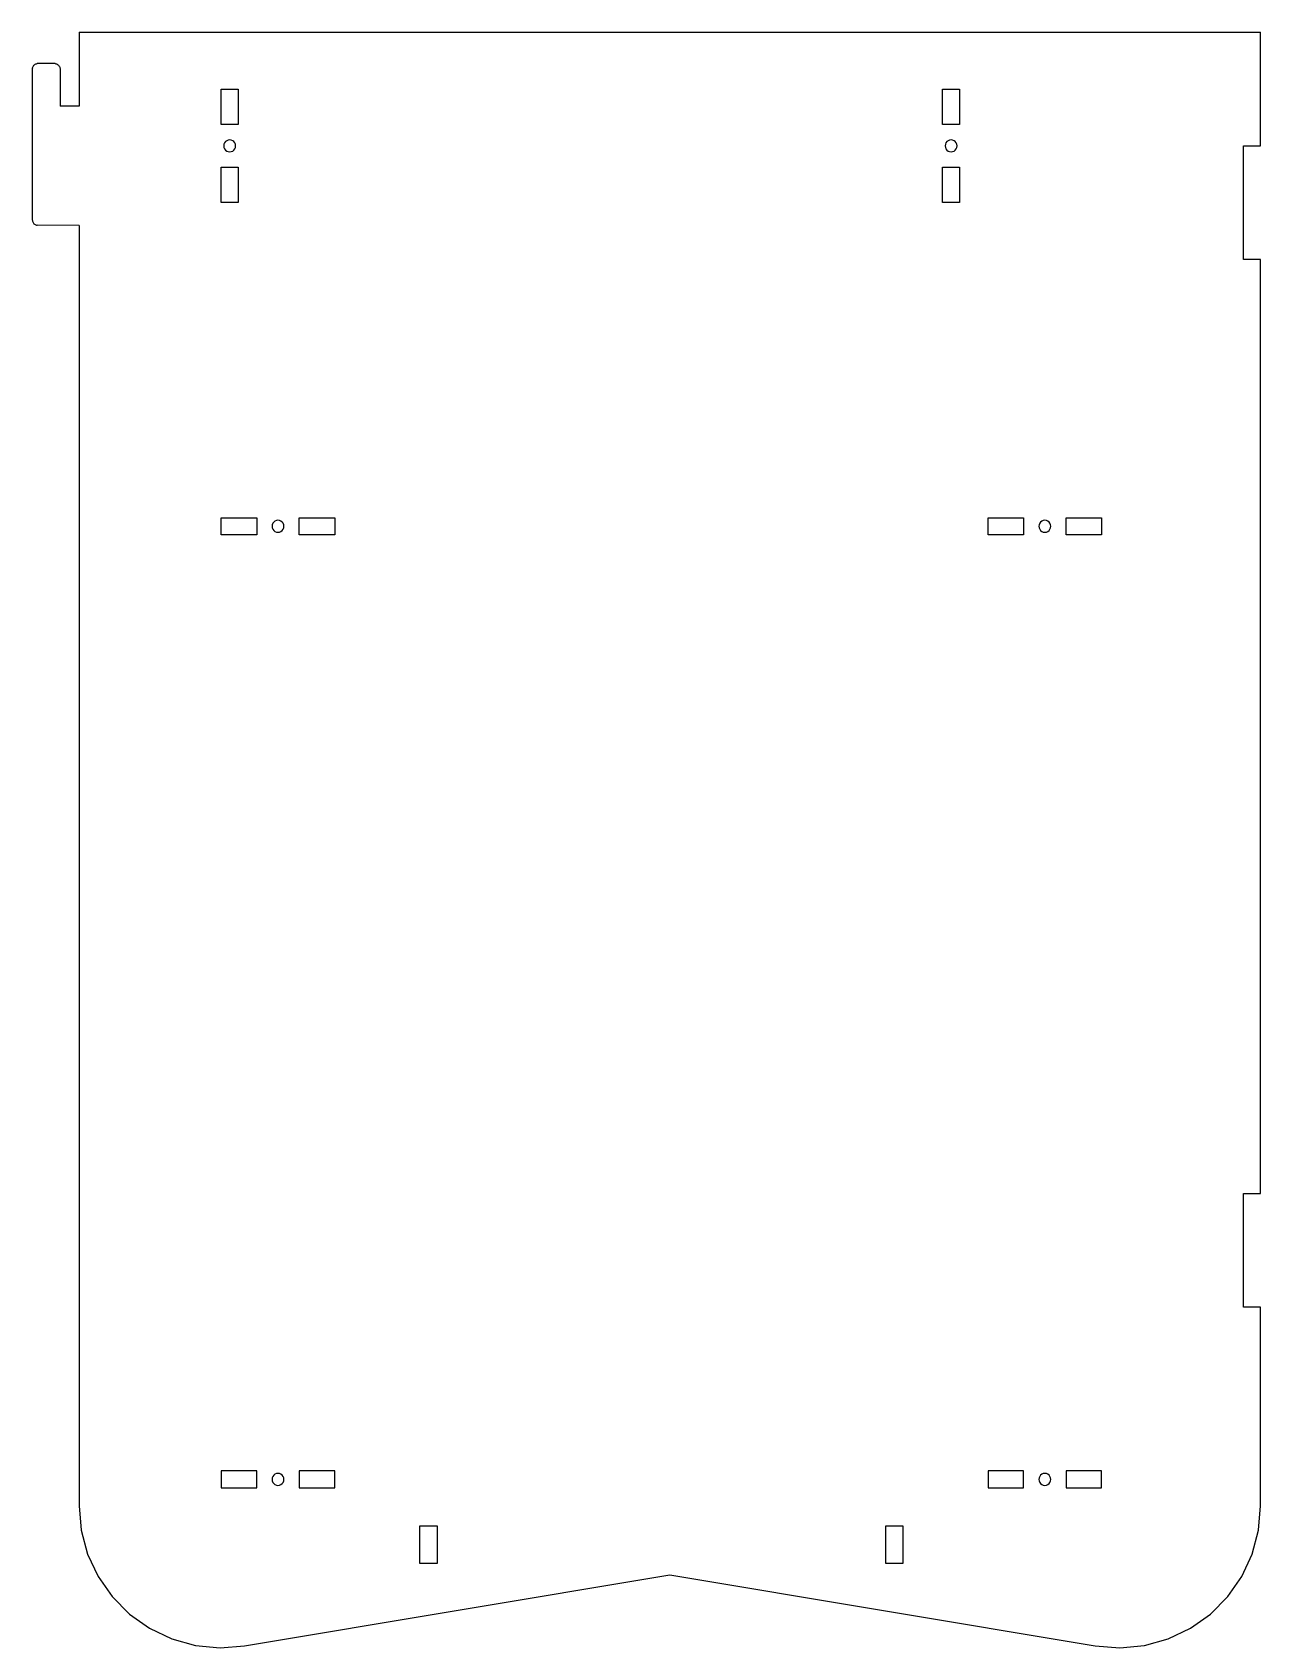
# Model space of a CAD drawing. Header units: metres. Extents: x 1334 to 1766, y -1673 to -1104.
import ezdxf

# ---------------------------------------------------------------- set-up
doc = ezdxf.new("R2010")
doc.units = ezdxf.units.M

msp = doc.modelspace()

# ---------------------------------------------------------------- linework, layer by layer
for p, q in [((1350.49, -1103.9, 6), (1766.49, -1103.9, 6)), ((1350.49, -1103.9, 6), (1350.49, -1129.9, 6)), ((1766.49, -1143.9, 6), (1766.49, -1103.9, 6)), ((1334.78, -1115.31, 6), (1334.99, -1115.17, 6)), ((1334.99, -1115.17, 6), (1335.23, -1115.05, 6)), ((1335.23, -1115.05, 6), (1335.48, -1114.97, 6)), ((1335.48, -1114.97, 6), (1335.73, -1114.92, 6)), ((1335.99, -1114.9, 6), (1335.73, -1114.92, 6)), ((1341.79, -1114.9, 6), (1335.99, -1114.9, 6)), ((1342.06, -1114.92, 6), (1341.79, -1114.9, 6)), ((1342.06, -1114.92, 6), (1342.31, -1114.97, 6)), ((1342.31, -1114.97, 6), (1342.56, -1115.05, 6)), ((1342.56, -1115.05, 6), (1342.79, -1115.17, 6)), ((1342.79, -1115.17, 6), (1343.01, -1115.31, 6)), ((1334.01, -1116.64, 6), (1333.99, -1116.9, 6)), ((1333.99, -1116.9, 6), (1333.99, -1169.9, 6)), ((1334.01, -1116.64, 6), (1334.06, -1116.38, 6)), ((1334.06, -1116.38, 6), (1334.15, -1116.14, 6)), ((1334.15, -1116.14, 6), (1334.26, -1115.9, 6)), ((1334.26, -1115.9, 6), (1334.41, -1115.68, 6)), ((1334.41, -1115.68, 6), (1334.58, -1115.49, 6)), ((1334.58, -1115.49, 6), (1334.78, -1115.31, 6)), ((1343.01, -1115.31, 6), (1343.21, -1115.49, 6)), ((1343.21, -1115.49, 6), (1343.38, -1115.68, 6)), ((1343.38, -1115.68, 6), (1343.53, -1115.9, 6)), ((1343.53, -1115.9, 6), (1343.64, -1116.14, 6)), ((1343.64, -1116.14, 6), (1343.73, -1116.38, 6)), ((1343.73, -1116.38, 6), (1343.78, -1116.64, 6)), ((1343.78, -1116.64, 6), (1343.79, -1116.9, 6)), ((1343.79, -1116.9, 6), (1343.79, -1129.9, 6)), ((1400.49, -1136.4, 6), (1400.49, -1123.9, 6)), ((1400.49, -1123.9, 6), (1406.49, -1123.9, 6)), ((1406.49, -1123.9, 6), (1406.49, -1136.4, 6)), ((1654.49, -1123.9, 6), (1660.49, -1123.9, 6)), ((1654.49, -1136.4, 6), (1654.49, -1123.9, 6)), ((1660.49, -1123.9, 6), (1660.49, -1136.4, 6)), ((1350.49, -1129.9, 6), (1343.79, -1129.9, 6)), ((1406.49, -1136.4, 6), (1400.49, -1136.4, 6)), ((1660.49, -1136.4, 6), (1654.49, -1136.4, 6)), ((1401.47, -1143.36, 6), (1401.39, -1143.9, 6)), ((1401.68, -1142.85, 6), (1401.47, -1143.36, 6)), ((1402.01, -1142.42, 6), (1401.68, -1142.85, 6)), ((1402.44, -1142.08, 6), (1402.01, -1142.42, 6)), ((1402.95, -1141.87, 6), (1402.44, -1142.08, 6)), ((1403.49, -1141.8, 6), (1402.95, -1141.87, 6)), ((1404.04, -1141.87, 6), (1403.49, -1141.8, 6)), ((1404.54, -1142.08, 6), (1404.04, -1141.87, 6)), ((1404.98, -1142.42, 6), (1404.54, -1142.08, 6)), ((1405.31, -1142.85, 6), (1404.98, -1142.42, 6)), ((1405.52, -1143.36, 6), (1405.31, -1142.85, 6)), ((1405.59, -1143.9, 6), (1405.52, -1143.36, 6)), ((1655.47, -1143.36, 6), (1655.39, -1143.9, 6)), ((1655.68, -1142.85, 6), (1655.47, -1143.36, 6)), ((1656.01, -1142.42, 6), (1655.68, -1142.85, 6)), ((1656.44, -1142.08, 6), (1656.01, -1142.42, 6)), ((1656.95, -1141.87, 6), (1656.44, -1142.08, 6)), ((1657.49, -1141.8, 6), (1656.95, -1141.87, 6)), ((1658.04, -1141.87, 6), (1657.49, -1141.8, 6)), ((1658.54, -1142.08, 6), (1658.04, -1141.87, 6)), ((1658.98, -1142.42, 6), (1658.54, -1142.08, 6)), ((1659.31, -1142.85, 6), (1658.98, -1142.42, 6)), ((1659.52, -1143.36, 6), (1659.31, -1142.85, 6)), ((1659.59, -1143.9, 6), (1659.52, -1143.36, 6)), ((1401.39, -1143.9, 6), (1401.47, -1144.44, 6)), ((1401.47, -1144.44, 6), (1401.68, -1144.95, 6)), ((1401.68, -1144.95, 6), (1402.01, -1145.39, 6)), ((1402.01, -1145.39, 6), (1402.44, -1145.72, 6)), ((1402.44, -1145.72, 6), (1402.95, -1145.93, 6)), ((1402.95, -1145.93, 6), (1403.49, -1146, 6)), ((1403.49, -1146, 6), (1404.04, -1145.93, 6)), ((1404.04, -1145.93, 6), (1404.54, -1145.72, 6)), ((1404.54, -1145.72, 6), (1404.98, -1145.39, 6)), ((1404.98, -1145.39, 6), (1405.31, -1144.95, 6)), ((1405.31, -1144.95, 6), (1405.52, -1144.44, 6)), ((1405.52, -1144.44, 6), (1405.59, -1143.9, 6)), ((1655.39, -1143.9, 6), (1655.47, -1144.44, 6)), ((1655.47, -1144.44, 6), (1655.68, -1144.95, 6)), ((1655.68, -1144.95, 6), (1656.01, -1145.39, 6)), ((1656.01, -1145.39, 6), (1656.44, -1145.72, 6)), ((1656.44, -1145.72, 6), (1656.95, -1145.93, 6)), ((1656.95, -1145.93, 6), (1657.49, -1146, 6)), ((1657.49, -1146, 6), (1658.04, -1145.93, 6)), ((1658.04, -1145.93, 6), (1658.54, -1145.72, 6)), ((1658.54, -1145.72, 6), (1658.98, -1145.39, 6)), ((1658.98, -1145.39, 6), (1659.31, -1144.95, 6)), ((1659.31, -1144.95, 6), (1659.52, -1144.44, 6)), ((1659.52, -1144.44, 6), (1659.59, -1143.9, 6)), ((1760.49, -1183.9, 6), (1760.49, -1143.9, 6)), ((1760.49, -1143.9, 6), (1766.49, -1143.9, 6)), ((1400.49, -1163.9, 6), (1400.49, -1151.4, 6)), ((1400.49, -1151.4, 6), (1406.49, -1151.4, 6)), ((1406.49, -1151.4, 6), (1406.49, -1163.9, 6)), ((1654.49, -1151.4, 6), (1660.49, -1151.4, 6)), ((1654.49, -1163.9, 6), (1654.49, -1151.4, 6)), ((1660.49, -1151.4, 6), (1660.49, -1163.9, 6)), ((1406.49, -1163.9, 6), (1400.49, -1163.9, 6)), ((1660.49, -1163.9, 6), (1654.49, -1163.9, 6)), ((1333.99, -1169.9, 6), (1334.01, -1170.16, 6)), ((1334.01, -1170.16, 6), (1334.06, -1170.42, 6)), ((1334.06, -1170.42, 6), (1334.15, -1170.67, 6)), ((1334.15, -1170.67, 6), (1334.26, -1170.9, 6)), ((1334.26, -1170.9, 6), (1334.41, -1171.12, 6)), ((1334.41, -1171.12, 6), (1334.58, -1171.32, 6)), ((1334.58, -1171.32, 6), (1334.78, -1171.49, 6)), ((1334.78, -1171.49, 6), (1334.99, -1171.63, 6)), ((1334.99, -1171.63, 6), (1335.23, -1171.75, 6)), ((1335.23, -1171.75, 6), (1335.48, -1171.83, 6)), ((1335.48, -1171.83, 6), (1335.73, -1171.88, 6)), ((1350.49, -1171.9, 6), (1335.73, -1171.88, 6)), ((1350.49, -1171.9, 6), (1350.49, -1622.9, 6)), ((1766.49, -1183.9, 6), (1760.49, -1183.9, 6)), ((1766.49, -1512.9, 6), (1766.49, -1183.9, 6)), ((1400.49, -1280.9, 6), (1400.49, -1274.9, 6)), ((1400.49, -1274.9, 6), (1412.99, -1274.9, 6)), ((1412.99, -1274.9, 6), (1412.99, -1280.9, 6)), ((1418.47, -1277.36, 6), (1418.39, -1277.9, 6)), ((1418.39, -1277.9, 6), (1418.47, -1278.44, 6)), ((1418.68, -1276.85, 6), (1418.47, -1277.36, 6)), ((1418.47, -1278.44, 6), (1418.68, -1278.95, 6)), ((1419.01, -1276.42, 6), (1418.68, -1276.85, 6)), ((1418.68, -1278.95, 6), (1419.01, -1279.39, 6)), ((1419.44, -1276.08, 6), (1419.01, -1276.42, 6)), ((1419.01, -1279.39, 6), (1419.44, -1279.72, 6)), ((1419.95, -1275.87, 6), (1419.44, -1276.08, 6)), ((1419.44, -1279.72, 6), (1419.95, -1279.93, 6)), ((1420.49, -1275.8, 6), (1419.95, -1275.87, 6)), ((1419.95, -1279.93, 6), (1420.49, -1280, 6)), ((1421.04, -1275.87, 6), (1420.49, -1275.8, 6)), ((1420.49, -1280, 6), (1421.04, -1279.93, 6)), ((1421.54, -1276.08, 6), (1421.04, -1275.87, 6)), ((1421.04, -1279.93, 6), (1421.54, -1279.72, 6)), ((1421.98, -1276.42, 6), (1421.54, -1276.08, 6)), ((1421.54, -1279.72, 6), (1421.98, -1279.39, 6)), ((1422.31, -1276.85, 6), (1421.98, -1276.42, 6)), ((1421.98, -1279.39, 6), (1422.31, -1278.95, 6)), ((1422.52, -1277.36, 6), (1422.31, -1276.85, 6)), ((1422.31, -1278.95, 6), (1422.52, -1278.44, 6)), ((1422.59, -1277.9, 6), (1422.52, -1277.36, 6)), ((1422.52, -1278.44, 6), (1422.59, -1277.9, 6)), ((1427.99, -1274.9, 6), (1440.49, -1274.9, 6)), ((1427.99, -1280.9, 6), (1427.99, -1274.9, 6)), ((1440.49, -1274.9, 6), (1440.49, -1280.9, 6)), ((1670.49, -1280.9, 6), (1670.49, -1274.9, 6)), ((1670.49, -1274.9, 6), (1682.99, -1274.9, 6)), ((1682.99, -1274.9, 6), (1682.99, -1280.9, 6)), ((1688.47, -1277.36, 6), (1688.39, -1277.9, 6)), ((1688.39, -1277.9, 6), (1688.47, -1278.44, 6)), ((1688.68, -1276.85, 6), (1688.47, -1277.36, 6)), ((1688.47, -1278.44, 6), (1688.68, -1278.95, 6)), ((1689.01, -1276.42, 6), (1688.68, -1276.85, 6)), ((1688.68, -1278.95, 6), (1689.01, -1279.39, 6)), ((1689.44, -1276.08, 6), (1689.01, -1276.42, 6)), ((1689.01, -1279.39, 6), (1689.44, -1279.72, 6)), ((1689.95, -1275.87, 6), (1689.44, -1276.08, 6)), ((1689.44, -1279.72, 6), (1689.95, -1279.93, 6)), ((1690.49, -1275.8, 6), (1689.95, -1275.87, 6)), ((1689.95, -1279.93, 6), (1690.49, -1280, 6)), ((1691.04, -1275.87, 6), (1690.49, -1275.8, 6)), ((1690.49, -1280, 6), (1691.04, -1279.93, 6)), ((1691.54, -1276.08, 6), (1691.04, -1275.87, 6)), ((1691.04, -1279.93, 6), (1691.54, -1279.72, 6)), ((1691.98, -1276.42, 6), (1691.54, -1276.08, 6)), ((1691.54, -1279.72, 6), (1691.98, -1279.39, 6)), ((1692.31, -1276.85, 6), (1691.98, -1276.42, 6)), ((1691.98, -1279.39, 6), (1692.31, -1278.95, 6)), ((1692.52, -1277.36, 6), (1692.31, -1276.85, 6)), ((1692.31, -1278.95, 6), (1692.52, -1278.44, 6)), ((1692.59, -1277.9, 6), (1692.52, -1277.36, 6)), ((1692.52, -1278.44, 6), (1692.59, -1277.9, 6)), ((1697.99, -1280.9, 6), (1697.99, -1274.9, 6)), ((1697.99, -1274.9, 6), (1710.49, -1274.9, 6)), ((1710.49, -1274.9, 6), (1710.49, -1280.9, 6)), ((1412.99, -1280.9, 6), (1400.49, -1280.9, 6)), ((1440.49, -1280.9, 6), (1427.99, -1280.9, 6)), ((1682.99, -1280.9, 6), (1670.49, -1280.9, 6)), ((1710.49, -1280.9, 6), (1697.99, -1280.9, 6)), ((1760.49, -1552.9, 6), (1760.49, -1512.9, 6)), ((1760.49, -1512.9, 6), (1766.49, -1512.9, 6)), ((1766.49, -1552.9, 6), (1760.49, -1552.9, 6)), ((1766.49, -1622.9, 6), (1766.49, -1552.9, 6)), ((1400.49, -1610.62, 6), (1400.49, -1616.62, 6)), ((1412.99, -1610.62, 6), (1400.49, -1610.62, 6)), ((1412.99, -1616.62, 6), (1412.99, -1610.62, 6)), ((1418.47, -1613.07, 6), (1418.39, -1613.62, 6)), ((1418.39, -1613.62, 6), (1418.47, -1614.16, 6)), ((1418.68, -1612.57, 6), (1418.47, -1613.07, 6)), ((1418.47, -1614.16, 6), (1418.68, -1614.67, 6)), ((1419.01, -1612.13, 6), (1418.68, -1612.57, 6)), ((1418.68, -1614.67, 6), (1419.01, -1615.1, 6)), ((1419.44, -1611.8, 6), (1419.01, -1612.13, 6)), ((1419.01, -1615.1, 6), (1419.44, -1615.44, 6)), ((1419.95, -1611.59, 6), (1419.44, -1611.8, 6)), ((1419.44, -1615.44, 6), (1419.95, -1615.65, 6)), ((1420.49, -1611.52, 6), (1419.95, -1611.59, 6)), ((1419.95, -1615.65, 6), (1420.49, -1615.72, 6)), ((1421.04, -1611.59, 6), (1420.49, -1611.52, 6)), ((1420.49, -1615.72, 6), (1421.04, -1615.65, 6)), ((1421.54, -1611.8, 6), (1421.04, -1611.59, 6)), ((1421.04, -1615.65, 6), (1421.54, -1615.44, 6)), ((1421.98, -1612.13, 6), (1421.54, -1611.8, 6)), ((1421.54, -1615.44, 6), (1421.98, -1615.1, 6)), ((1422.31, -1612.57, 6), (1421.98, -1612.13, 6)), ((1421.98, -1615.1, 6), (1422.31, -1614.67, 6)), ((1422.52, -1613.07, 6), (1422.31, -1612.57, 6)), ((1422.31, -1614.67, 6), (1422.52, -1614.16, 6)), ((1422.59, -1613.62, 6), (1422.52, -1613.07, 6)), ((1422.52, -1614.16, 6), (1422.59, -1613.62, 6)), ((1427.99, -1610.62, 6), (1427.99, -1616.62, 6)), ((1440.49, -1610.62, 6), (1427.99, -1610.62, 6)), ((1440.49, -1616.62, 6), (1440.49, -1610.62, 6)), ((1670.49, -1610.62, 6), (1670.49, -1616.62, 6)), ((1682.99, -1610.62, 6), (1670.49, -1610.62, 6)), ((1682.99, -1616.62, 6), (1682.99, -1610.62, 6)), ((1688.47, -1613.07, 6), (1688.39, -1613.62, 6)), ((1688.39, -1613.62, 6), (1688.47, -1614.16, 6)), ((1688.68, -1612.57, 6), (1688.47, -1613.07, 6)), ((1688.47, -1614.16, 6), (1688.68, -1614.67, 6)), ((1689.01, -1612.13, 6), (1688.68, -1612.57, 6)), ((1688.68, -1614.67, 6), (1689.01, -1615.1, 6)), ((1689.44, -1611.8, 6), (1689.01, -1612.13, 6)), ((1689.01, -1615.1, 6), (1689.44, -1615.44, 6)), ((1689.95, -1611.59, 6), (1689.44, -1611.8, 6)), ((1689.44, -1615.44, 6), (1689.95, -1615.65, 6)), ((1690.49, -1611.52, 6), (1689.95, -1611.59, 6)), ((1689.95, -1615.65, 6), (1690.49, -1615.72, 6)), ((1691.04, -1611.59, 6), (1690.49, -1611.52, 6)), ((1690.49, -1615.72, 6), (1691.04, -1615.65, 6)), ((1691.54, -1611.8, 6), (1691.04, -1611.59, 6)), ((1691.04, -1615.65, 6), (1691.54, -1615.44, 6)), ((1691.98, -1612.13, 6), (1691.54, -1611.8, 6)), ((1691.54, -1615.44, 6), (1691.98, -1615.1, 6)), ((1692.31, -1612.57, 6), (1691.98, -1612.13, 6)), ((1691.98, -1615.1, 6), (1692.31, -1614.67, 6)), ((1692.52, -1613.07, 6), (1692.31, -1612.57, 6)), ((1692.31, -1614.67, 6), (1692.52, -1614.16, 6)), ((1692.59, -1613.62, 6), (1692.52, -1613.07, 6)), ((1692.52, -1614.16, 6), (1692.59, -1613.62, 6)), ((1697.99, -1610.62, 6), (1697.99, -1616.62, 6)), ((1710.49, -1610.62, 6), (1697.99, -1610.62, 6)), ((1710.49, -1616.62, 6), (1710.49, -1610.62, 6)), ((1400.49, -1616.62, 6), (1412.99, -1616.62, 6)), ((1427.99, -1616.62, 6), (1440.49, -1616.62, 6)), ((1670.49, -1616.62, 6), (1682.99, -1616.62, 6)), ((1697.99, -1616.62, 6), (1710.49, -1616.62, 6)), ((1350.49, -1622.9, 6), (1351.25, -1631.54, 6)), ((1765.74, -1631.54, 6), (1766.49, -1622.9, 6)), ((1351.25, -1631.54, 6), (1353.48, -1639.92, 6)), ((1470.49, -1643.28, 6), (1470.49, -1629.95, 6)), ((1470.49, -1629.95, 6), (1476.49, -1629.95, 6)), ((1476.49, -1629.95, 6), (1476.49, -1643.28, 6)), ((1634.49, -1629.95, 6), (1640.49, -1629.95, 6)), ((1634.49, -1643.28, 6), (1634.49, -1629.95, 6)), ((1640.49, -1629.95, 6), (1640.49, -1643.28, 6)), ((1763.51, -1639.92, 6), (1765.74, -1631.54, 6)), ((1353.48, -1639.92, 6), (1357.13, -1647.78, 6)), ((1476.49, -1643.28, 6), (1470.49, -1643.28, 6)), ((1640.49, -1643.28, 6), (1634.49, -1643.28, 6)), ((1759.86, -1647.78, 6), (1763.51, -1639.92, 6)), ((1357.13, -1647.78, 6), (1362.08, -1654.9, 6)), ((1408.73, -1672.22, 6), (1558.49, -1647.22, 6)), ((1558.49, -1647.22, 6), (1708.26, -1672.22, 6)), ((1754.91, -1654.9, 6), (1759.86, -1647.78, 6)), ((1362.08, -1654.9, 6), (1368.18, -1661.06, 6)), ((1748.81, -1661.06, 6), (1754.91, -1654.9, 6)), ((1368.18, -1661.06, 6), (1375.26, -1666.07, 6)), ((1741.73, -1666.07, 6), (1748.81, -1661.06, 6)), ((1375.26, -1666.07, 6), (1383.09, -1669.78, 6)), ((1733.9, -1669.78, 6), (1741.73, -1666.07, 6)), ((1383.09, -1669.78, 6), (1391.45, -1672.08, 6)), ((1391.45, -1672.08, 6), (1400.08, -1672.9, 6)), ((1400.08, -1672.9, 6), (1408.73, -1672.22, 6)), ((1708.26, -1672.22, 6), (1716.91, -1672.9, 6)), ((1716.91, -1672.9, 6), (1725.54, -1672.08, 6)), ((1725.54, -1672.08, 6), (1733.9, -1669.78, 6))]:
    msp.add_line(p, q)

doc.saveas('drawing.dxf')
